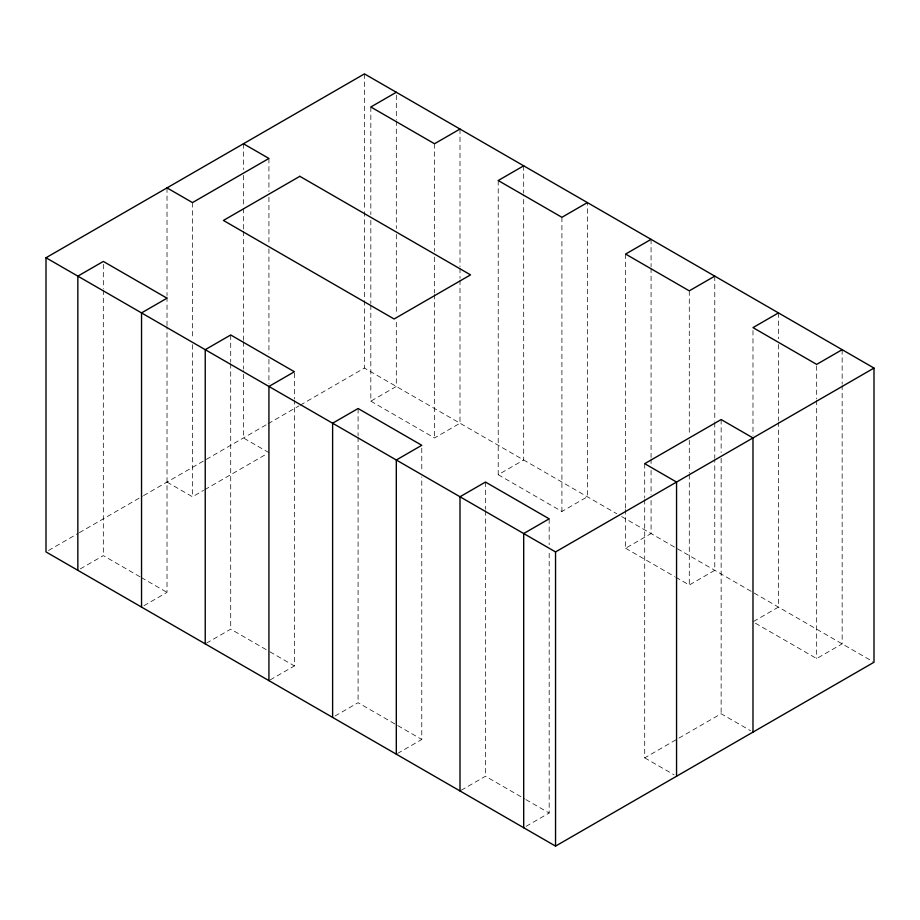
<?xml version="1.0" encoding="UTF-8"?>
<svg xmlns="http://www.w3.org/2000/svg" width="920" height="920" viewBox="0 0 920 920"><rect width="100%" height="100%" fill="white"/><g stroke="black" fill="none" stroke-linecap="round" stroke-linejoin="round"><path stroke-width="0.69" stroke-dasharray="4.6 3.45" d="M48.472 550.505L78.108 533.393M79.338 532.68L142.324 496.328M143.554 495.615L266.904 424.396M268.145 423.683L299.011 405.858M300.253 405.145L364.458 368.069L616.779 513.751M167.014 482.068L192.487 496.777L203.584 490.371M204.815 489.659L266.455 454.066M80.27 568.916L103.327 555.611L140.07 576.828M370.829 305.014L370.829 401.166L396.313 386.457L396.313 320.447M143.968 605.693L167.014 592.388L167.014 326.899M370.829 401.166L434.527 437.943L460 423.234L460 279.726M206.448 643.16L230.713 629.154L268.674 651.072M498.214 180.527L498.214 474.709L523.687 460L523.687 194.522M270.135 679.938L294.4 665.931L294.4 400.441M498.214 474.709L561.913 511.485L587.385 496.777L587.385 202.595M335.041 716.013L358.087 702.696L421.785 739.473L421.785 476.859M625.6 509.507L625.6 548.251L651.072 533.542L651.072 496.236M397.52 753.48L421.785 739.473M675.82 577.254L689.287 585.028L714.771 570.319L714.771 459.816M461.207 790.257L485.472 776.25L524.676 798.87M526.113 826.321L549.171 813.015L549.171 550.401M644.713 499.548L644.713 757.861L721.142 713.736L750.536 730.698M778.458 421.969L778.458 607.096L752.985 621.805L816.672 658.57L842.156 643.862L842.156 385.56M621.678 516.58L872.769 661.549M625.6 548.251L674.59 576.541M268.927 452.651L243.443 437.943L243.443 370.495M644.713 757.861L674.107 774.835M141.289 577.53L167.014 592.388M269.905 651.785L294.4 665.931M525.895 799.583L549.171 813.015M842.156 349.68L842.156 384.123M816.672 365.827L816.672 398.831M816.672 400.269L816.672 658.57M778.458 312.903L778.458 338.744M778.458 344.482L778.458 420.532M752.985 330.487L752.985 435.24M721.142 419.543L721.142 452.559M721.142 458.298L721.142 713.736M714.771 276.138L714.771 421.072M714.771 422.51L714.771 458.39M689.287 290.846L689.287 434.343M689.287 440.093L689.287 473.098M689.287 474.524L689.287 585.028M651.072 239.361L651.072 266.627M651.072 268.065L651.072 457.493M651.072 458.93L651.072 464.669M651.072 470.407L651.072 494.799M644.713 463.68L644.713 498.111M625.6 254.069L625.6 508.07M561.913 217.304L561.913 511.485M549.171 518.834L549.171 544.663M523.687 165.818L523.687 193.085M485.472 482.057L485.472 509.323M485.472 510.761L485.472 776.25M460 129.041L460 266.811M460 268.249L460 278.288M434.527 143.75L434.527 251.378M434.527 257.128L434.527 292.997M434.527 294.434L434.527 437.943M421.785 448.155L421.785 471.12M396.313 95.139L396.313 119.542M396.313 120.98L396.313 228.597M396.313 234.347L396.313 314.709M370.829 106.984L370.829 214.613M370.829 220.351L370.829 303.589M364.458 73.887L364.458 210.22M364.458 211.646L364.458 299.184M364.458 300.622L364.458 368.069M358.087 408.514L358.087 435.781M358.087 437.218L358.087 702.696M294.4 373.175L294.4 399.015M268.927 158.458L268.927 191.475M268.927 197.213L268.927 243.133M268.927 248.871L268.927 353.625M268.927 359.375L268.927 383.766M243.443 143.75L243.443 169.59M243.443 175.329L243.443 206.896M243.443 208.334L243.443 229.862M243.443 231.288L243.443 340.354M243.443 341.791L243.443 369.058M230.713 334.972L230.713 362.238M230.713 363.676L230.713 629.154M192.487 202.595L192.487 338.916M192.487 344.655L192.487 496.777M167.014 187.887L167.014 295.516M167.014 296.941L167.014 325.645M103.327 264.293L103.327 288.696M103.327 290.122L103.327 555.611"/><path stroke-width="1.38" d="M46 257.749L364.458 73.887L874 368.069L874 662.25L555.542 846.112L46 551.931L46 257.749L555.542 551.931L874 368.069M396.313 92.276L370.829 106.984L434.527 143.75L460 129.041M523.687 165.818L498.214 180.527L561.913 217.304L587.385 202.595M651.072 239.361L625.6 254.069L689.287 290.846L714.771 276.138M778.458 312.903L752.985 327.612L816.672 364.389L842.156 349.68M243.443 143.75L268.927 158.458L192.487 202.595L167.014 187.887M752.985 732.113L752.985 437.931L721.142 419.543L644.713 463.68L676.556 482.057L676.556 776.25M555.542 551.931L555.542 846.112M523.687 827.724L523.687 533.542L549.171 518.834L485.472 482.057L460 496.765L460 790.958M396.313 754.181L396.313 460L421.785 445.291L358.087 408.514L332.615 423.223L332.615 717.404M268.927 680.639L268.927 386.457L294.4 371.749L230.713 334.972L205.229 349.68L205.229 643.862M141.542 607.096L141.542 312.903L167.014 298.195L103.327 261.43L77.843 276.138L77.843 570.319M299.839 176.318L223.41 220.443L394.116 318.998L470.546 274.873L299.839 176.318"/></g></svg>
